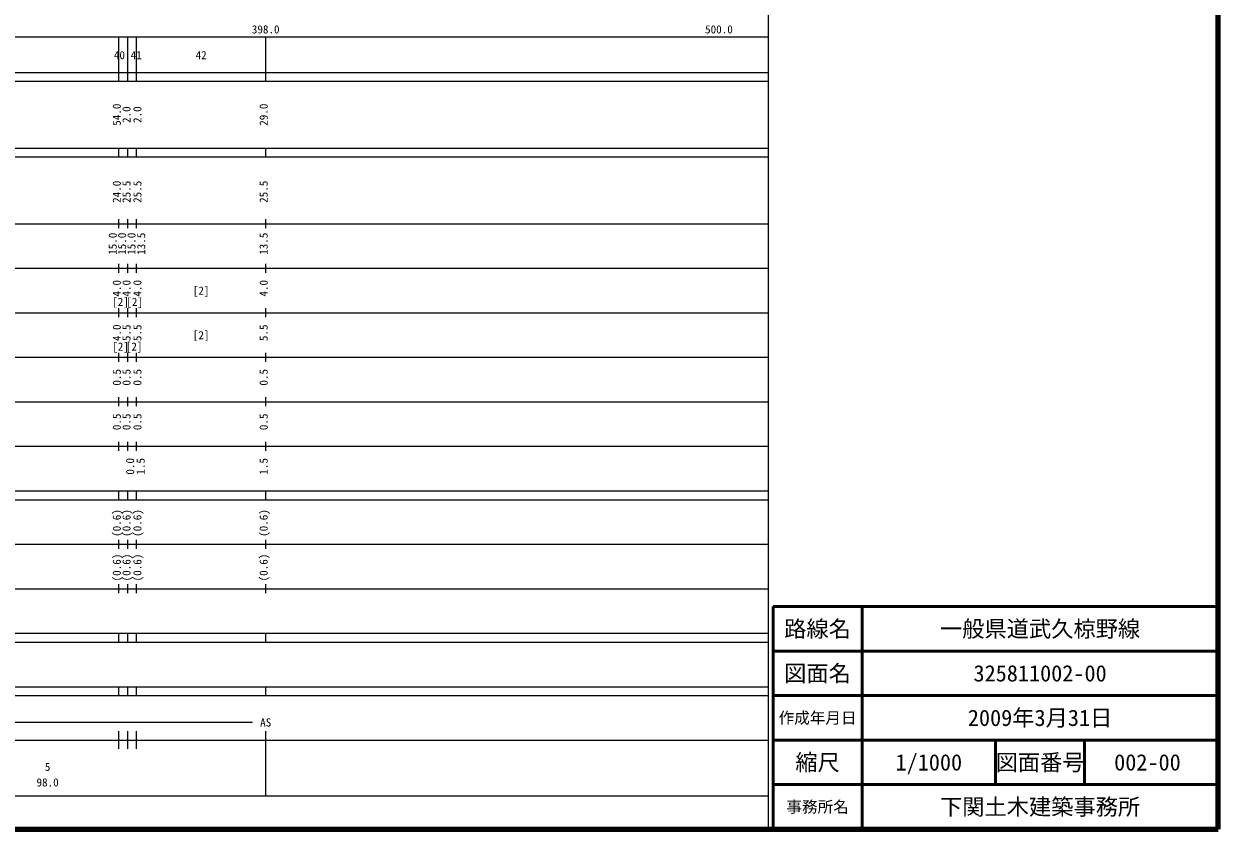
# Model space of a CAD drawing. Units: millimetres on the paper, enlarged 1000 times. Extents: x 40000 to 680000, y 20000 to 380000.
# Drawn here: x 411670 to 680000, y 20000 to 200895 of the extents above; entities that cross this region are included whole.
import ezdxf
from ezdxf.enums import TextEntityAlignment as Align

# ---------------------------------------------------------------- set-up
doc = ezdxf.new("R2010")
doc.units = ezdxf.units.MM
doc.header["$LTSCALE"] = 1000
for name, color, linetype, lineweight in [('M-TTL', 2, 'Continuous', 140), ('M-TTL-BAND', 7, 'Continuous', 25), ('M-TTL-FRAM', 2, 'Continuous', 50), ('M-TTL-LINE', 7, 'Continuous', 50)]:
    doc.layers.add(name, color=color, linetype=linetype, lineweight=lineweight)
doc.layers.add('M-TTL-TXT', color=7, linetype='Continuous')
doc.styles.add('ＭＳ ゴシック', font='')
doc.styles.get('ＭＳ ゴシック').set_extended_font_data('MS Gothic')

msp = doc.modelspace()

# ---------------------------------------------------------------- linework, layer by layer
at = {"layer": 'M-TTL'}
for p, q in [((680000, 20000), (680000, 380000)), ((40000, 20000), (680000, 20000))]:
    msp.add_line(p, q, dxfattribs=at)
at = {"layer": 'M-TTL-BAND'}
for p, q in [((579000, 20000), (579000, 370000)), ((68000, 198000), (579000, 198000)), ((433000, 188000), (433000, 198000)), ((435000, 188000), (435000, 198000)), ((437000, 188000), (437000, 198000)), ((466000, 188000), (466000, 198000)), ((40000, 190000), (579000, 190000)), ((40000, 188000), (579000, 188000)), ((40000, 173000), (579000, 173000)), ((433000, 171000), (433000, 173000)), ((435000, 171000), (435000, 173000)), ((437000, 171000), (437000, 173000)), ((466000, 171000), (466000, 173000)), ((40000, 171000), (579000, 171000)), ((40000, 156000), (579000, 156000)), ((433000, 155000), (433000, 157000)), ((435000, 155000), (435000, 157000)), ((437000, 155000), (437000, 157000)), ((466000, 155000), (466000, 157000)), ((46000, 146000), (579000, 146000)), ((433000, 145000), (433000, 147000)), ((435000, 145000), (435000, 147000)), ((437000, 145000), (437000, 147000)), ((466000, 145000), (466000, 147000)), ((433000, 135000), (433000, 137000)), ((435000, 135000), (435000, 137000)), ((437000, 135000), (437000, 137000)), ((466000, 135000), (466000, 137000)), ((52000, 136000), (579000, 136000)), ((433000, 125000), (433000, 127000)), ((435000, 125000), (435000, 127000)), ((437000, 125000), (437000, 127000)), ((466000, 125000), (466000, 127000)), ((46000, 126000), (579000, 126000)), ((52000, 116000), (579000, 116000)), ((433000, 115000), (433000, 117000)), ((435000, 115000), (435000, 117000)), ((437000, 115000), (437000, 117000)), ((466000, 115000), (466000, 117000)), ((46000, 106000), (579000, 106000)), ((433000, 105000), (433000, 107000)), ((435000, 105000), (435000, 107000)), ((437000, 105000), (437000, 107000)), ((466000, 105000), (466000, 107000)), ((40000, 96000), (579000, 96000)), ((40000, 94000), (579000, 94000)), ((433000, 94000), (433000, 96000)), ((435000, 94000), (435000, 96000)), ((437000, 94000), (437000, 96000)), ((466000, 94000), (466000, 96000)), ((49000, 84000), (579000, 84000)), ((433000, 83000), (433000, 85000)), ((435000, 83000), (435000, 85000)), ((437000, 83000), (437000, 85000)), ((466000, 83000), (466000, 85000)), ((40000, 74000), (579000, 74000)), ((433000, 73000), (433000, 75000)), ((435000, 73000), (435000, 75000)), ((437000, 73000), (437000, 75000)), ((466000, 73000), (466000, 75000)), ((40000, 64000), (579000, 64000)), ((40000, 62000), (579000, 62000)), ((433000, 62000), (433000, 64000)), ((435000, 62000), (435000, 64000)), ((437000, 62000), (437000, 64000)), ((466000, 62000), (466000, 64000)), ((40000, 52000), (579000, 52000)), ((433000, 50000), (433000, 52000)), ((435000, 50000), (435000, 52000)), ((437000, 50000), (437000, 52000)), ((466000, 50000), (466000, 52000)), ((40000, 50000), (579000, 50000)), ((71000, 44000), (463000, 44000)), ((433000, 38000), (433000, 42000)), ((435000, 38000), (435000, 42000)), ((437000, 38000), (437000, 42000)), ((466000, 27500), (466000, 42000)), ((40000, 40000), (579000, 40000)), ((68000, 27500), (579000, 27500))]:
    msp.add_line(p, q, dxfattribs=at)
at = {"layer": 'M-TTL-FRAM'}
for p, q in [((680000, 70000), (580000, 70000)), ((580000, 70000), (580000, 20000))]:
    msp.add_line(p, q, dxfattribs=at)
at = {"layer": 'M-TTL-LINE'}
for p, q in [((600000, 70000), (600000, 20000)), ((680000, 60000), (580000, 60000)), ((680000, 50000), (580000, 50000)), ((680000, 40000), (580000, 40000)), ((630000, 40000), (630000, 30000)), ((650000, 40000), (650000, 30000)), ((680000, 30000), (580000, 30000))]:
    msp.add_line(p, q, dxfattribs=at)

# ---------------------------------------------------------------- texts
at = {"layer": 'M-TTL-BAND', "style": 'ＭＳ ゴシック'}
for s, p in [('398.0', (466000, 198195)), ('500.0', (567844, 198195)), ('40', (433137, 192405)), ('41', (436909, 192405)), ('42', (451500, 192405)), ('[2]', (451500, 139500)), ('[2]', (433382, 136987)), ('[2]', (436560, 136973)), ('[2]', (451500, 129500)), ('[2]', (433392, 126917)), ('[2]', (436443, 126943)), ('AS', (466000, 42500)), ('5', (417000, 32523)), ('98.0', (417000, 29033))]:
    msp.add_text(s, height=1833, dxfattribs=at).set_placement(p, align=Align.BOTTOM_CENTER)
for s, p in [('54.0', (434000, 180500)), ('29.0', (467000, 180500)), ('2.0', (436184, 180500)), ('2.0', (438633, 180500)), ('24.0', (434000, 163174)), ('25.5', (436184, 163174)), ('25.5', (438633, 163174)), ('25.5', (467000, 163174)), ('15.0', (433083, 151500)), ('15.0', (435189, 151500)), ('15.0', (437295, 151500)), ('13.5', (439481, 151500)), ('13.5', (467000, 151500)), ('4.0', (434000, 141500)), ('4.0', (436184, 141500)), ('4.0', (438633, 141500)), ('4.0', (467000, 141500)), ('4.0', (434000, 131500)), ('5.5', (436184, 131500)), ('5.5', (438633, 131500)), ('5.5', (467000, 131500)), ('0.5', (434000, 121500)), ('0.5', (436184, 121500)), ('0.5', (438633, 121500)), ('0.5', (467000, 121500)), ('0.5', (434000, 111500)), ('0.5', (436184, 111500)), ('0.5', (438633, 111500)), ('0.5', (467000, 111500)), ('0.0', (437000, 101500)), ('1.5', (439370, 101500)), ('1.5', (467000, 101500)), ('(0.6)', (434000, 88764)), ('(0.6)', (436184, 88764)), ('(0.6)', (438633, 88764)), ('(0.6)', (467000, 88764)), ('(0.6)', (434000, 78764)), ('(0.6)', (436184, 78764)), ('(0.6)', (438633, 78764)), ('(0.6)', (467000, 78764))]:
    msp.add_text(s, height=1833, rotation=90, dxfattribs=at).set_placement(p, align=Align.BOTTOM_CENTER)
at = {"layer": 'M-TTL-TXT', "style": 'ＭＳ ゴシック'}
for s, height, p in [('路線名', 3666, (590000, 65000)), ('路線名', 3666, (590000, 65000)), ('一般県道武久椋野線', 3666, (640000, 65000)), ('図面名', 3666, (590000, 55000)), ('図面名', 3666, (590000, 55000)), ('325811002-00', 3666, (640000, 55000)), ('作成年月日', 2566, (590000, 45000)), ('作成年月日', 2566, (590000, 45000)), ('2009年3月31日', 3666, (640000, 45000)), ('縮尺', 3666, (590000, 35000)), ('縮尺', 3666, (590000, 35000)), ('1/1000', 3666, (615000, 35000)), ('図面番号', 3666, (640000, 35000)), ('図面番号', 3666, (640000, 35000)), ('002-00', 3666, (664125, 35000)), ('下関土木建築事務所', 3666, (640000, 25000)), ('事務所名', 2566, (590000, 25000)), ('事務所名', 2566, (590000, 25000))]:
    msp.add_text(s, height=height, dxfattribs=at).set_placement(p, align=Align.MIDDLE_CENTER)

doc.saveas('drawing.dxf')
